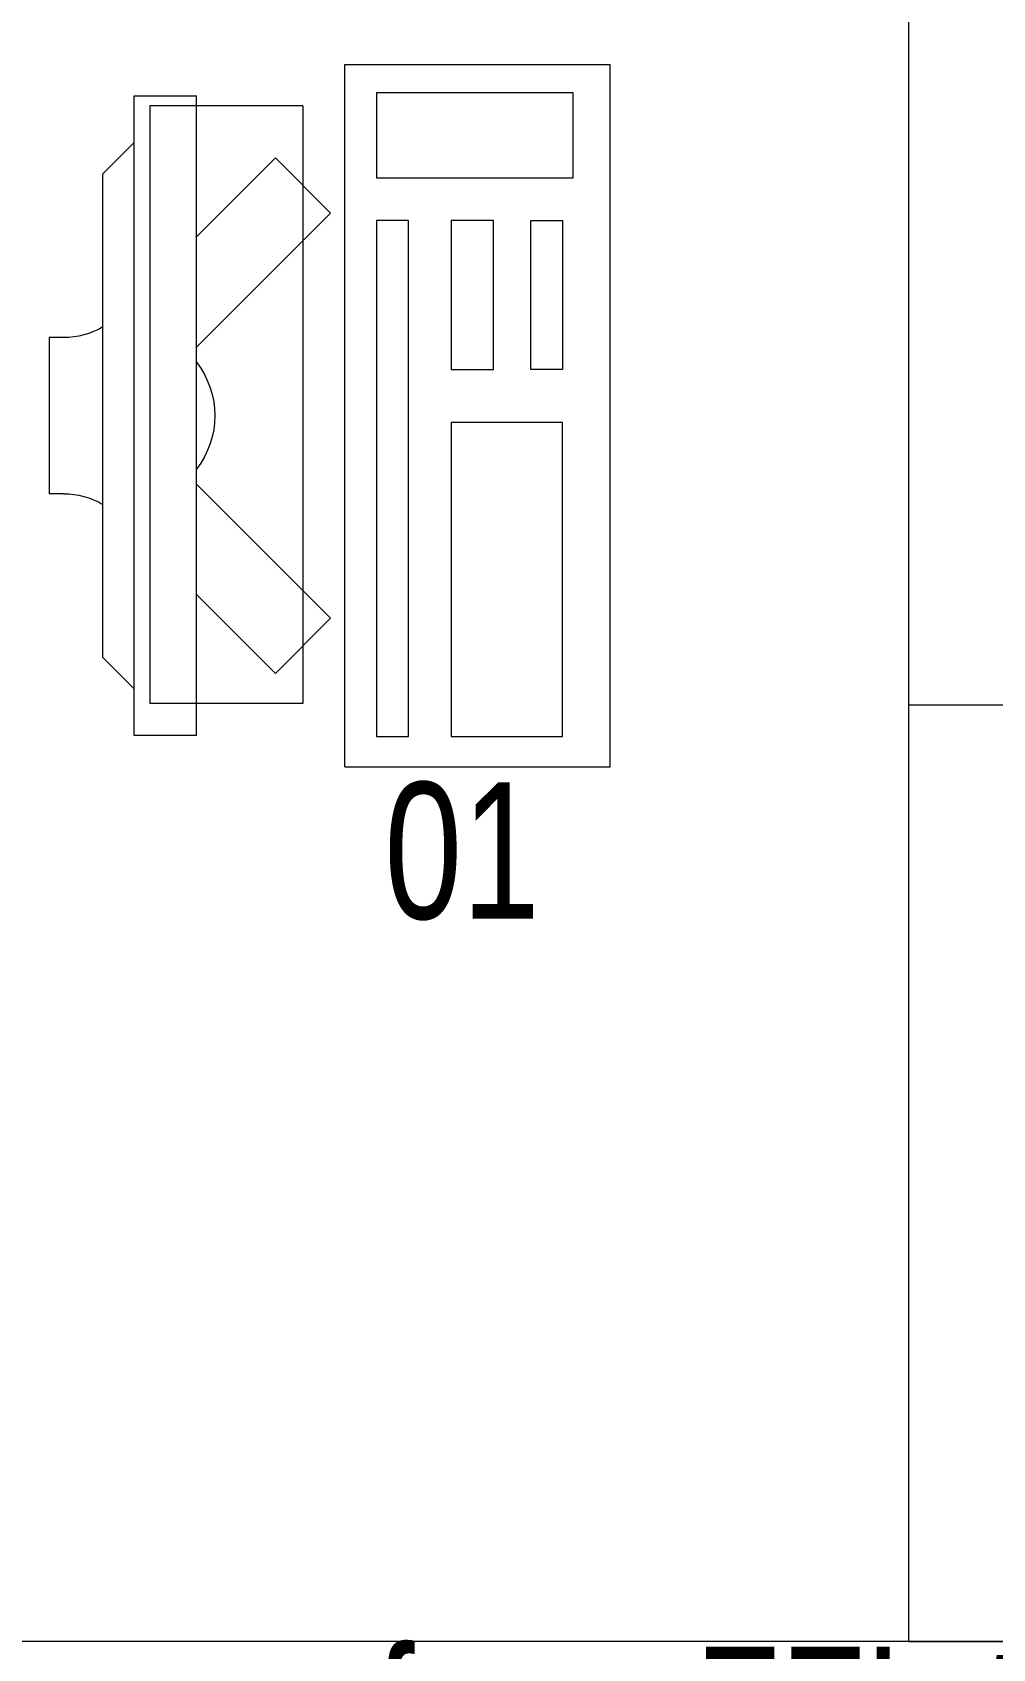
# Model space of a CAD drawing. Header units: metres. Extents: x 75097 to 220695, y -1557923 to -1361206.
# Drawn here: x 113339 to 113954, y -1444652 to -1443617 of the extents above; entities that cross this region are included whole.
import ezdxf
from ezdxf import colors
from ezdxf.entities.mleader import LeaderData, LeaderLine
from ezdxf.math import Vec2, Vec3

# ---------------------------------------------------------------- set-up
doc = ezdxf.new("R2010")
doc.units = ezdxf.units.M
doc.layers.get('0').update_dxf_attribs({"lineweight": 0})
doc.layers.add('A-100 - Copy$0$Medical Equipment and Furniture', color=8, linetype='Continuous', lineweight=0)
doc.layers.add('A-100 - Copy$0$Walls', color=8, linetype='Continuous', lineweight=0)
doc.layers.add('E-POWR', color=7, linetype='Continuous', lineweight=9, true_color=0x4e7e3e)
doc.styles.add('A-100 - Copy$0$X3G_ENTITY_257CFD', font='swisscl.ttf', dxfattribs={"height": 200})
doc.styles.get("Standard").update_dxf_attribs({"font": 'GOTHIC.TTF'})

# ---------------------------------------------------------------- blocks, each defined once
blk = doc.blocks.new('A-100 - Copy$0$ITCWLS1-P')
for p, q in [((-0.17, 0.45), (-0.17, 0)), ((-0.17, 0.45), (0, 0.45)), ((0, 0.45), (0, 0)), ((-0.2651, 0.43, 0), (-0.3051, 0.43, 0)), ((-0.3051, 0.43, 0), (-0.3051, 0.02, 0)), ((-0.2651, 0.43, 0), (-0.2651, 0.02, 0)), ((-0.1496, 0.4305), (-0.1291, 0.4305)), ((-0.1291, 0.4305), (-0.1291, 0.4089)), ((-0.197, 0.4094), (-0.295, 0.4094)), ((-0.295, 0.0264), (-0.295, 0.4094)), ((-0.197, 0.0264), (-0.197, 0.4094)), ((-0.3251, 0.38, 0), (-0.3051, 0.4, 0)), ((-0.3251, 0.38, 0), (-0.3251, 0.07, 0)), ((-0.3503, 0.275), (-0.3596, 0.275)), ((-0.3596, 0.175), (-0.3596, 0.275)), ((-0.3503, 0.175), (-0.3596, 0.175)), ((-0.3251, 0.07, 0), (-0.3051, 0.05, 0)), ((-0.197, 0.0264), (-0.295, 0.0264)), ((-0.3051, 0.02, 0), (-0.2651, 0.02, 0)), ((-0.17, 0), (0, 0))]:
    blk.add_line(p, q)
at = {"extrusion": (2.48281e-10, 3.18408e-10, -1)}
for p, q in [((-0.2651, 0.3395), (-0.2144, 0.3902)), ((-0.1791, 0.3548), (-0.2144, 0.3902)), ((-0.2651, 0.2688), (-0.1791, 0.3548))]:
    blk.add_line(p, q, dxfattribs=at)
at = {"extrusion": (2.48281e-10, -3.18408e-10, -1)}
for p, q in [((-0.2651, 0.1812), (-0.1791, 0.0952)), ((-0.2651, 0.1105), (-0.2144, 0.0598)), ((-0.1791, 0.0952), (-0.2144, 0.0598))]:
    blk.add_line(p, q, dxfattribs=at)
for points in [[(-0.1291, 0.4089), (-0.1291, 0.1), (-0.1496, 0.1), (-0.1496, 0.4305)], [(-0.1496, 0.1), (-0.1496, 0.1), (-0.1496, 0.1), (-0.1496, 0.1), (-0.1496, 0.1), (-0.1496, 0.1), (-0.1496, 0.1), (-0.1496, 0.1), (-0.1496, 0.1)], [(-0.1496, 0.1), (-0.1496, 0.1), (-0.1496, 0.1), (-0.1496, 0.1), (-0.1496, 0.1), (-0.1496, 0.1), (-0.1496, 0.1), (-0.1496, 0.1), (-0.1496, 0.1), (-0.1496, 0.1), (-0.1496, 0.1), (-0.1496, 0.1), (-0.1496, 0.1), (-0.1496, 0.1), (-0.1496, 0.1), (-0.1496, 0.1), (-0.1496, 0.1), (-0.1496, 0.1)], [(-0.1496, 0.1), (-0.1496, 0.1), (-0.1496, 0.1), (-0.1496, 0.1), (-0.1496, 0.1), (-0.1496, 0.1), (-0.1496, 0.1), (-0.1496, 0.1), (-0.1496, 0.1), (-0.1496, 0.1)], [(-0.1496, 0.1), (-0.1496, 0.1), (-0.1496, 0.1), (-0.1496, 0.1), (-0.1496, 0.1), (-0.1496, 0.1), (-0.1496, 0.1)], [(-0.1496, 0.1), (-0.1496, 0.1), (-0.1496, 0.1), (-0.1496, 0.1), (-0.1496, 0.1), (-0.1496, 0.1), (-0.1496, 0.1), (-0.1496, 0.1), (-0.1496, 0.1), (-0.1496, 0.1)], [(-0.1496, 0.1), (-0.1496, 0.1), (-0.1496, 0.1), (-0.1496, 0.1), (-0.1496, 0.1), (-0.1496, 0.1), (-0.1496, 0.1), (-0.1496, 0.1), (-0.1496, 0.1), (-0.1496, 0.1), (-0.1496, 0.1), (-0.1496, 0.1), (-0.1496, 0.1), (-0.1496, 0.1), (-0.1496, 0.1)], [(-0.1496, 0.1), (-0.1496, 0.1), (-0.1496, 0.1), (-0.1496, 0.1), (-0.1496, 0.1), (-0.1496, 0.1), (-0.1496, 0.1), (-0.1496, 0.1), (-0.1496, 0.1), (-0.1496, 0.1)], [(-0.1496, 0.1), (-0.1496, 0.1), (-0.1496, 0.1), (-0.1496, 0.1), (-0.1496, 0.1), (-0.1496, 0.1), (-0.1496, 0.1), (-0.1496, 0.1), (-0.1496, 0.1), (-0.1496, 0.1)], [(-0.1496, 0.1), (-0.1496, 0.1), (-0.1496, 0.1), (-0.1496, 0.1), (-0.1496, 0.1), (-0.1496, 0.1), (-0.1496, 0.1), (-0.1496, 0.1), (-0.1496, 0.1), (-0.1496, 0.1), (-0.1496, 0.1), (-0.1496, 0.1), (-0.1496, 0.1), (-0.1496, 0.1), (-0.1496, 0.1), (-0.1496, 0.1), (-0.1496, 0.1), (-0.1496, 0.1), (-0.1496, 0.1), (-0.1496, 0.1), (-0.1496, 0.1), (-0.1496, 0.1), (-0.1496, 0.1), (-0.1496, 0.1), (-0.1496, 0.1), (-0.1496, 0.1), (-0.1496, 0.1), (-0.1496, 0.1), (-0.1496, 0.1), (-0.1496, 0.1), (-0.1496, 0.1), (-0.1496, 0.1), (-0.1496, 0.1), (-0.1496, 0.1), (-0.1496, 0.1), (-0.1496, 0.1), (-0.1496, 0.1), (-0.1496, 0.1), (-0.1496, 0.1), (-0.1496, 0.1), (-0.1496, 0.1), (-0.1496, 0.1), (-0.1496, 0.1), (-0.1496, 0.1), (-0.1496, 0.1), (-0.1496, 0.1), (-0.1496, 0.1), (-0.1496, 0.1), (-0.1496, 0.1), (-0.1496, 0.1), (-0.1496, 0.1), (-0.1496, 0.1), (-0.1496, 0.1), (-0.1496, 0.1)], [(-0.1496, 0.1), (-0.1496, 0.1), (-0.1496, 0.1), (-0.1496, 0.1), (-0.1496, 0.1), (-0.1496, 0.1), (-0.1496, 0.1), (-0.1496, 0.1), (-0.1496, 0.1), (-0.1496, 0.1), (-0.1496, 0.1), (-0.1496, 0.1), (-0.1496, 0.1), (-0.1496, 0.1), (-0.1496, 0.1), (-0.1496, 0.1), (-0.1496, 0.1), (-0.1496, 0.1), (-0.1496, 0.1), (-0.1496, 0.1), (-0.1496, 0.1), (-0.1496, 0.1), (-0.1496, 0.1), (-0.1496, 0.1), (-0.1496, 0.1), (-0.1496, 0.1), (-0.1496, 0.1), (-0.1496, 0.1), (-0.1496, 0.1), (-0.1496, 0.1), (-0.1496, 0.1), (-0.1496, 0.1), (-0.1496, 0.1), (-0.1496, 0.1), (-0.1496, 0.1), (-0.1496, 0.1), (-0.1496, 0.1), (-0.1496, 0.1), (-0.1496, 0.1), (-0.1496, 0.1), (-0.1496, 0.1), (-0.1496, 0.1), (-0.1496, 0.1), (-0.1496, 0.1), (-0.1496, 0.1), (-0.1496, 0.1), (-0.1496, 0.1), (-0.1496, 0.1), (-0.1496, 0.1), (-0.1496, 0.1), (-0.1496, 0.1), (-0.1496, 0.1), (-0.1496, 0.1), (-0.1496, 0.1), (-0.1496, 0.1), (-0.1496, 0.1), (-0.1496, 0.1), (-0.1496, 0.1), (-0.1496, 0.1), (-0.1496, 0.1), (-0.1496, 0.1), (-0.1496, 0.1), (-0.1496, 0.1), (-0.1496, 0.1), (-0.1496, 0.1), (-0.1496, 0.1), (-0.1496, 0.1), (-0.1496, 0.1), (-0.1496, 0.1), (-0.1496, 0.1), (-0.1496, 0.1), (-0.1496, 0.1), (-0.1496, 0.1), (-0.1496, 0.1), (-0.1496, 0.1), (-0.1496, 0.1), (-0.1496, 0.1), (-0.1496, 0.1), (-0.1496, 0.1), (-0.1496, 0.1), (-0.1496, 0.1), (-0.1496, 0.1), (-0.1496, 0.1), (-0.1496, 0.1), (-0.1496, 0.1), (-0.1496, 0.1), (-0.1496, 0.1), (-0.1496, 0.1), (-0.1496, 0.1)], [(-0.1496, 0.1), (-0.1496, 0.1), (-0.1496, 0.1), (-0.1496, 0.1), (-0.1496, 0.1), (-0.1496, 0.1), (-0.1496, 0.1), (-0.1496, 0.1), (-0.1496, 0.1), (-0.1496, 0.1), (-0.1496, 0.1), (-0.1496, 0.1)], [(-0.1496, 0.1), (-0.1496, 0.1), (-0.1496, 0.1), (-0.1496, 0.1), (-0.1496, 0.1), (-0.1496, 0.1), (-0.1496, 0.1)], [(-0.1496, 0.1), (-0.1496, 0.1), (-0.1496, 0.1), (-0.1496, 0.1), (-0.1496, 0.1), (-0.1496, 0.1), (-0.1496, 0.1), (-0.1496, 0.1), (-0.1496, 0.1), (-0.1496, 0.1), (-0.1496, 0.1), (-0.1496, 0.1), (-0.1496, 0.1), (-0.1496, 0.1), (-0.1496, 0.1), (-0.1496, 0.1), (-0.1496, 0.1)], [(-0.1496, 0.1), (-0.1496, 0.1), (-0.1496, 0.1), (-0.1496, 0.1), (-0.1496, 0.1), (-0.1496, 0.1), (-0.1496, 0.1), (-0.1496, 0.1), (-0.1496, 0.1), (-0.1496, 0.1), (-0.1496, 0.1), (-0.1496, 0.1), (-0.1496, 0.1), (-0.1496, 0.1), (-0.1496, 0.1), (-0.1496, 0.1), (-0.1496, 0.1), (-0.1496, 0.1), (-0.1496, 0.1), (-0.1496, 0.1), (-0.1496, 0.1), (-0.1496, 0.1), (-0.1496, 0.1), (-0.1496, 0.1), (-0.1496, 0.1), (-0.1496, 0.1), (-0.1496, 0.1), (-0.1496, 0.1), (-0.1496, 0.1), (-0.1496, 0.1), (-0.1496, 0.1), (-0.1496, 0.1), (-0.1496, 0.1), (-0.1496, 0.1), (-0.1496, 0.1), (-0.1496, 0.1), (-0.1496, 0.1), (-0.1496, 0.1), (-0.1496, 0.1), (-0.1496, 0.1), (-0.1496, 0.1), (-0.1496, 0.1), (-0.1496, 0.1), (-0.1496, 0.1), (-0.1496, 0.1), (-0.1496, 0.1), (-0.1496, 0.1), (-0.1496, 0.1), (-0.1496, 0.1), (-0.1496, 0.1), (-0.1496, 0.1), (-0.1496, 0.1), (-0.1496, 0.1), (-0.1496, 0.1), (-0.1496, 0.1), (-0.1496, 0.1), (-0.1496, 0.1), (-0.1496, 0.1), (-0.1496, 0.1), (-0.1496, 0.1), (-0.1496, 0.1), (-0.1496, 0.1), (-0.1496, 0.1), (-0.1496, 0.1), (-0.1496, 0.1), (-0.1496, 0.1), (-0.1496, 0.1), (-0.1496, 0.1), (-0.1496, 0.1), (-0.1496, 0.1), (-0.1496, 0.1), (-0.1496, 0.1), (-0.1496, 0.1), (-0.1496, 0.1), (-0.1496, 0.1), (-0.1496, 0.1), (-0.1496, 0.1), (-0.1496, 0.1), (-0.1496, 0.1), (-0.1496, 0.1), (-0.1496, 0.1), (-0.1496, 0.1), (-0.1496, 0.1), (-0.1496, 0.1), (-0.1496, 0.1), (-0.1496, 0.1), (-0.1496, 0.1), (-0.1496, 0.1), (-0.1496, 0.1), (-0.1496, 0.1), (-0.1496, 0.1), (-0.1496, 0.1), (-0.1496, 0.1), (-0.1496, 0.1), (-0.1496, 0.1), (-0.1496, 0.1), (-0.1496, 0.1), (-0.1496, 0.1), (-0.1496, 0.1), (-0.1496, 0.1), (-0.1496, 0.1), (-0.1496, 0.1), (-0.1496, 0.1), (-0.1496, 0.1), (-0.1496, 0.1), (-0.1496, 0.1), (-0.1496, 0.1), (-0.1496, 0.1), (-0.1496, 0.1), (-0.1496, 0.1), (-0.1496, 0.1)], [(-0.1496, 0.1), (-0.1496, 0.1), (-0.1496, 0.1), (-0.1496, 0.1), (-0.1496, 0.1), (-0.1496, 0.1), (-0.1496, 0.1), (-0.1496, 0.1)]]:
    blk.add_lwpolyline(points)
for points in [[(-0.1019, 0.4305), (-0.0304, 0.4305), (-0.0304, 0.2294), (-0.1019, 0.2294)], [(-0.1019, 0.1954), (-0.0747, 0.1954), (-0.0747, 0.1), (-0.1019, 0.1)], [(-0.0304, 0.1954), (-0.0508, 0.1954), (-0.0508, 0.1), (-0.0304, 0.1)], [(-0.1496, 0.1), (-0.1496, 0.1), (-0.1496, 0.1), (-0.1496, 0.1), (-0.1496, 0.1), (-0.1496, 0.1), (-0.1496, 0.1), (-0.1496, 0.1), (-0.1496, 0.1), (-0.1496, 0.1), (-0.1496, 0.1), (-0.1496, 0.1), (-0.1496, 0.1), (-0.1496, 0.1), (-0.1496, 0.1), (-0.1496, 0.1), (-0.1496, 0.1), (-0.1496, 0.1), (-0.1496, 0.1), (-0.1496, 0.1), (-0.1496, 0.1), (-0.1496, 0.1), (-0.1496, 0.1), (-0.1496, 0.1), (-0.1496, 0.1), (-0.1496, 0.1), (-0.1496, 0.1), (-0.1496, 0.1), (-0.1496, 0.1), (-0.1496, 0.1), (-0.1496, 0.1), (-0.1496, 0.1), (-0.1496, 0.1), (-0.1496, 0.1), (-0.1496, 0.1), (-0.1496, 0.1), (-0.1496, 0.1), (-0.1496, 0.1), (-0.1496, 0.1), (-0.1496, 0.1), (-0.1496, 0.1), (-0.1496, 0.1), (-0.1496, 0.1), (-0.1496, 0.1), (-0.1496, 0.1), (-0.1496, 0.1), (-0.1496, 0.1), (-0.1496, 0.1), (-0.1496, 0.1), (-0.1496, 0.1), (-0.1496, 0.1), (-0.1496, 0.1), (-0.1496, 0.1), (-0.1496, 0.1), (-0.1496, 0.1), (-0.1496, 0.1), (-0.1496, 0.1), (-0.1496, 0.1), (-0.1496, 0.1), (-0.1496, 0.1), (-0.1496, 0.1), (-0.1496, 0.1), (-0.1496, 0.1), (-0.1496, 0.1), (-0.1496, 0.1), (-0.1496, 0.1), (-0.1496, 0.1), (-0.1496, 0.1), (-0.1496, 0.1), (-0.1496, 0.1), (-0.1496, 0.1), (-0.1496, 0.1), (-0.1496, 0.1), (-0.1496, 0.1), (-0.1496, 0.1), (-0.1496, 0.1), (-0.1496, 0.1), (-0.1496, 0.1), (-0.1496, 0.1), (-0.1496, 0.1), (-0.1496, 0.1), (-0.1496, 0.1), (-0.1496, 0.1), (-0.1496, 0.1), (-0.1496, 0.1), (-0.1496, 0.1), (-0.1496, 0.1), (-0.1496, 0.1), (-0.1496, 0.1), (-0.1496, 0.1), (-0.1496, 0.1), (-0.1496, 0.1), (-0.1496, 0.1), (-0.1496, 0.1), (-0.1496, 0.1), (-0.1496, 0.1), (-0.1496, 0.1), (-0.1496, 0.1), (-0.1496, 0.1), (-0.1496, 0.1), (-0.1496, 0.1), (-0.1496, 0.1), (-0.1496, 0.1), (-0.1496, 0.1), (-0.1496, 0.1), (-0.1496, 0.1), (-0.1496, 0.1), (-0.1496, 0.1), (-0.1496, 0.1), (-0.1496, 0.1), (-0.1496, 0.1), (-0.1496, 0.1), (-0.1496, 0.1), (-0.1496, 0.1), (-0.1496, 0.1), (-0.1496, 0.1), (-0.1496, 0.1), (-0.1496, 0.1), (-0.1496, 0.1), (-0.1496, 0.1), (-0.1496, 0.1), (-0.1496, 0.1), (-0.1496, 0.1), (-0.1496, 0.1), (-0.1496, 0.1), (-0.1496, 0.1), (-0.1496, 0.1), (-0.1496, 0.1), (-0.1496, 0.1), (-0.1496, 0.1), (-0.1496, 0.1), (-0.1496, 0.1), (-0.1496, 0.1), (-0.1496, 0.1), (-0.1496, 0.1), (-0.1496, 0.1), (-0.1496, 0.1), (-0.1496, 0.1), (-0.1496, 0.1), (-0.1496, 0.1), (-0.1496, 0.1), (-0.1496, 0.1), (-0.1496, 0.1), (-0.1496, 0.1), (-0.1496, 0.1), (-0.1496, 0.1), (-0.1496, 0.1), (-0.1496, 0.1), (-0.1496, 0.1), (-0.1496, 0.1), (-0.1496, 0.1), (-0.1496, 0.1), (-0.1496, 0.1), (-0.1496, 0.1), (-0.1496, 0.1), (-0.1496, 0.1), (-0.1496, 0.1), (-0.1496, 0.1), (-0.1496, 0.1), (-0.1496, 0.1), (-0.1496, 0.1), (-0.1496, 0.1), (-0.1496, 0.1), (-0.1496, 0.1), (-0.1496, 0.1), (-0.1496, 0.1), (-0.1496, 0.1), (-0.1496, 0.1), (-0.1496, 0.1), (-0.1496, 0.1), (-0.1496, 0.1), (-0.1496, 0.1), (-0.1496, 0.1), (-0.1496, 0.1), (-0.1496, 0.1), (-0.1496, 0.1), (-0.1496, 0.1), (-0.1496, 0.1), (-0.1496, 0.1), (-0.1496, 0.1), (-0.1496, 0.1), (-0.1496, 0.1), (-0.1496, 0.1), (-0.1496, 0.1), (-0.1496, 0.1), (-0.1496, 0.1), (-0.1496, 0.1), (-0.1496, 0.1), (-0.1496, 0.1), (-0.1496, 0.1), (-0.1496, 0.1), (-0.1496, 0.1), (-0.1496, 0.1), (-0.1496, 0.1), (-0.1496, 0.1), (-0.1496, 0.1), (-0.1496, 0.1), (-0.1496, 0.1), (-0.1496, 0.1), (-0.1496, 0.1), (-0.1496, 0.1), (-0.1496, 0.1), (-0.1496, 0.1), (-0.1496, 0.1), (-0.1496, 0.1), (-0.1496, 0.1), (-0.1496, 0.1), (-0.1496, 0.1), (-0.1496, 0.1), (-0.1496, 0.1), (-0.1496, 0.1), (-0.1496, 0.1), (-0.1496, 0.1), (-0.1496, 0.1), (-0.1496, 0.1), (-0.1496, 0.1), (-0.1496, 0.1), (-0.1496, 0.1), (-0.1496, 0.1), (-0.1496, 0.1), (-0.1496, 0.1), (-0.1496, 0.1), (-0.1496, 0.1), (-0.1496, 0.1), (-0.1496, 0.1), (-0.1496, 0.1), (-0.1496, 0.1), (-0.1496, 0.1), (-0.1496, 0.1), (-0.1496, 0.1), (-0.1496, 0.1), (-0.1496, 0.1), (-0.1496, 0.1), (-0.1496, 0.1), (-0.1496, 0.1), (-0.1496, 0.1), (-0.1496, 0.1), (-0.1496, 0.1), (-0.1496, 0.1), (-0.1496, 0.1), (-0.1496, 0.1), (-0.1496, 0.1), (-0.1496, 0.1), (-0.1496, 0.1), (-0.1496, 0.1), (-0.1496, 0.1), (-0.1496, 0.1), (-0.1496, 0.1), (-0.1496, 0.1), (-0.1496, 0.1), (-0.1496, 0.1), (-0.1496, 0.1), (-0.1496, 0.1), (-0.1496, 0.1), (-0.1496, 0.1), (-0.1496, 0.1), (-0.1496, 0.1), (-0.1496, 0.1), (-0.1496, 0.1), (-0.1496, 0.1), (-0.1496, 0.1), (-0.1496, 0.1), (-0.1496, 0.1), (-0.1496, 0.1), (-0.1496, 0.1), (-0.1496, 0.1), (-0.1496, 0.1), (-0.1496, 0.1), (-0.1496, 0.1), (-0.1496, 0.1), (-0.1496, 0.1), (-0.1496, 0.1), (-0.1496, 0.1), (-0.1496, 0.1), (-0.1496, 0.1), (-0.1496, 0.1), (-0.1496, 0.1)], [(-0.1496, 0.1), (-0.1496, 0.1), (-0.1496, 0.1), (-0.1496, 0.1), (-0.1496, 0.1), (-0.1496, 0.1), (-0.1496, 0.1), (-0.1496, 0.1), (-0.1496, 0.1), (-0.1496, 0.1), (-0.1496, 0.1), (-0.1496, 0.1), (-0.1496, 0.1), (-0.1496, 0.1), (-0.1496, 0.1), (-0.1496, 0.1), (-0.1496, 0.1), (-0.1496, 0.1), (-0.1496, 0.1), (-0.1496, 0.1), (-0.1496, 0.1), (-0.1496, 0.1), (-0.1496, 0.1), (-0.1496, 0.1), (-0.1496, 0.1), (-0.1496, 0.1), (-0.1496, 0.1), (-0.1496, 0.1), (-0.1496, 0.1), (-0.1496, 0.1), (-0.1496, 0.1), (-0.1496, 0.1), (-0.1496, 0.1), (-0.1496, 0.1), (-0.1496, 0.1), (-0.1496, 0.1), (-0.1496, 0.1), (-0.1496, 0.1), (-0.1496, 0.1), (-0.1496, 0.1), (-0.1496, 0.1), (-0.1496, 0.1), (-0.1496, 0.1), (-0.1496, 0.1), (-0.1496, 0.1), (-0.1496, 0.1), (-0.1496, 0.1), (-0.1496, 0.1), (-0.1496, 0.1), (-0.1496, 0.1), (-0.1496, 0.1), (-0.1496, 0.1), (-0.1496, 0.1), (-0.1496, 0.1), (-0.1496, 0.1), (-0.1496, 0.1), (-0.1496, 0.1), (-0.1496, 0.1), (-0.1496, 0.1), (-0.1496, 0.1), (-0.1496, 0.1), (-0.1496, 0.1), (-0.1496, 0.1), (-0.1496, 0.1), (-0.1496, 0.1), (-0.1496, 0.1), (-0.1496, 0.1), (-0.1496, 0.1), (-0.1496, 0.1), (-0.1496, 0.1), (-0.1496, 0.1), (-0.1496, 0.1), (-0.1496, 0.1), (-0.1496, 0.1), (-0.1496, 0.1), (-0.1496, 0.1), (-0.1496, 0.1), (-0.1496, 0.1), (-0.1496, 0.1), (-0.1496, 0.1), (-0.1496, 0.1), (-0.1496, 0.1), (-0.1496, 0.1), (-0.1496, 0.1), (-0.1496, 0.1), (-0.1496, 0.1), (-0.1496, 0.1), (-0.1496, 0.1), (-0.1496, 0.1), (-0.1496, 0.1), (-0.1496, 0.1), (-0.1496, 0.1), (-0.1496, 0.1), (-0.1496, 0.1), (-0.1496, 0.1), (-0.1496, 0.1), (-0.1496, 0.1), (-0.1496, 0.1), (-0.1496, 0.1), (-0.1496, 0.1), (-0.1496, 0.1), (-0.1496, 0.1), (-0.1496, 0.1), (-0.1496, 0.1), (-0.1496, 0.1), (-0.1496, 0.1), (-0.1496, 0.1), (-0.1496, 0.1), (-0.1496, 0.1), (-0.1496, 0.1), (-0.1496, 0.1), (-0.1496, 0.1), (-0.1496, 0.1), (-0.1496, 0.1), (-0.1496, 0.1), (-0.1496, 0.1), (-0.1496, 0.1), (-0.1496, 0.1), (-0.1496, 0.1), (-0.1496, 0.1), (-0.1496, 0.1), (-0.1496, 0.1), (-0.1496, 0.1), (-0.1496, 0.1), (-0.1496, 0.1), (-0.1496, 0.1), (-0.1496, 0.1), (-0.1496, 0.1), (-0.1496, 0.1), (-0.1496, 0.1), (-0.1496, 0.1), (-0.1496, 0.1), (-0.1496, 0.1), (-0.1496, 0.1), (-0.1496, 0.1), (-0.1496, 0.1), (-0.1496, 0.1), (-0.1496, 0.1), (-0.1496, 0.1), (-0.1496, 0.1), (-0.1496, 0.1), (-0.1496, 0.1), (-0.1496, 0.1), (-0.1496, 0.1), (-0.1496, 0.1), (-0.1496, 0.1), (-0.1496, 0.1), (-0.1496, 0.1), (-0.1496, 0.1), (-0.1496, 0.1), (-0.1496, 0.1), (-0.1496, 0.1), (-0.1496, 0.1), (-0.1496, 0.1), (-0.1496, 0.1), (-0.1496, 0.1), (-0.1496, 0.1), (-0.1496, 0.1), (-0.1496, 0.1), (-0.1496, 0.1), (-0.1496, 0.1), (-0.1496, 0.1), (-0.1496, 0.1), (-0.1496, 0.1), (-0.1496, 0.1), (-0.1496, 0.1), (-0.1496, 0.1), (-0.1496, 0.1), (-0.1496, 0.1), (-0.1496, 0.1), (-0.1496, 0.1), (-0.1496, 0.1), (-0.1496, 0.1), (-0.1496, 0.1), (-0.1496, 0.1), (-0.1496, 0.1), (-0.1496, 0.1), (-0.1496, 0.1), (-0.1496, 0.1), (-0.1496, 0.1), (-0.1496, 0.1), (-0.1496, 0.1), (-0.1496, 0.1), (-0.1496, 0.1), (-0.1496, 0.1), (-0.1496, 0.1), (-0.1496, 0.1), (-0.1496, 0.1), (-0.1496, 0.1), (-0.1496, 0.1), (-0.1496, 0.1), (-0.1496, 0.1), (-0.1496, 0.1), (-0.1496, 0.1), (-0.1496, 0.1), (-0.1496, 0.1), (-0.1496, 0.1), (-0.1496, 0.1), (-0.1496, 0.1), (-0.1496, 0.1), (-0.1496, 0.1), (-0.1496, 0.1), (-0.1496, 0.1), (-0.1496, 0.1), (-0.1496, 0.1), (-0.1496, 0.1), (-0.1496, 0.1), (-0.1496, 0.1), (-0.1496, 0.1), (-0.1496, 0.1), (-0.1496, 0.1), (-0.1496, 0.1), (-0.1496, 0.1), (-0.1496, 0.1)], [(-0.1496, 0.1), (-0.1496, 0.1), (-0.1496, 0.1), (-0.1496, 0.1), (-0.1496, 0.1), (-0.1496, 0.1), (-0.1496, 0.1), (-0.1496, 0.1), (-0.1496, 0.1), (-0.1496, 0.1), (-0.1496, 0.1), (-0.1496, 0.1), (-0.1496, 0.1), (-0.1496, 0.1), (-0.1496, 0.1), (-0.1496, 0.1), (-0.1496, 0.1), (-0.1496, 0.1), (-0.1496, 0.1), (-0.1496, 0.1), (-0.1496, 0.1), (-0.1496, 0.1), (-0.1496, 0.1), (-0.1496, 0.1), (-0.1496, 0.1), (-0.1496, 0.1), (-0.1496, 0.1), (-0.1496, 0.1), (-0.1496, 0.1), (-0.1496, 0.1), (-0.1496, 0.1), (-0.1496, 0.1), (-0.1496, 0.1), (-0.1496, 0.1), (-0.1496, 0.1), (-0.1496, 0.1), (-0.1496, 0.1), (-0.1496, 0.1), (-0.1496, 0.1), (-0.1496, 0.1), (-0.1496, 0.1), (-0.1496, 0.1), (-0.1496, 0.1), (-0.1496, 0.1), (-0.1496, 0.1), (-0.1496, 0.1), (-0.1496, 0.1), (-0.1496, 0.1), (-0.1496, 0.1), (-0.1496, 0.1), (-0.1496, 0.1), (-0.1496, 0.1), (-0.1496, 0.1), (-0.1496, 0.1), (-0.1496, 0.1), (-0.1496, 0.1), (-0.1496, 0.1), (-0.1496, 0.1), (-0.1496, 0.1), (-0.1496, 0.1), (-0.1496, 0.1), (-0.1496, 0.1), (-0.1496, 0.1), (-0.1496, 0.1), (-0.1496, 0.1), (-0.1496, 0.1), (-0.1496, 0.1), (-0.1496, 0.1), (-0.1496, 0.1), (-0.1496, 0.1), (-0.1496, 0.1), (-0.1496, 0.1), (-0.1496, 0.1), (-0.1496, 0.1), (-0.1496, 0.1), (-0.1496, 0.1), (-0.1496, 0.1), (-0.1496, 0.1), (-0.1496, 0.1), (-0.1496, 0.1), (-0.1496, 0.1), (-0.1496, 0.1), (-0.1496, 0.1), (-0.1496, 0.1), (-0.1496, 0.1), (-0.1496, 0.1), (-0.1496, 0.1), (-0.1496, 0.1), (-0.1496, 0.1), (-0.1496, 0.1), (-0.1496, 0.1), (-0.1496, 0.1), (-0.1496, 0.1), (-0.1496, 0.1), (-0.1496, 0.1), (-0.1496, 0.1), (-0.1496, 0.1), (-0.1496, 0.1), (-0.1496, 0.1), (-0.1496, 0.1), (-0.1496, 0.1), (-0.1496, 0.1), (-0.1496, 0.1), (-0.1496, 0.1), (-0.1496, 0.1), (-0.1496, 0.1), (-0.1496, 0.1), (-0.1496, 0.1), (-0.1496, 0.1), (-0.1496, 0.1), (-0.1496, 0.1), (-0.1496, 0.1), (-0.1496, 0.1), (-0.1496, 0.1), (-0.1496, 0.1), (-0.1496, 0.1), (-0.1496, 0.1), (-0.1496, 0.1), (-0.1496, 0.1), (-0.1496, 0.1), (-0.1496, 0.1), (-0.1496, 0.1), (-0.1496, 0.1), (-0.1496, 0.1), (-0.1496, 0.1), (-0.1496, 0.1), (-0.1496, 0.1), (-0.1496, 0.1), (-0.1496, 0.1), (-0.1496, 0.1), (-0.1496, 0.1), (-0.1496, 0.1), (-0.1496, 0.1), (-0.1496, 0.1), (-0.1496, 0.1), (-0.1496, 0.1), (-0.1496, 0.1), (-0.1496, 0.1), (-0.1496, 0.1), (-0.1496, 0.1), (-0.1496, 0.1), (-0.1496, 0.1), (-0.1496, 0.1), (-0.1496, 0.1), (-0.1496, 0.1), (-0.1496, 0.1), (-0.1496, 0.1), (-0.1496, 0.1), (-0.1496, 0.1), (-0.1496, 0.1), (-0.1496, 0.1), (-0.1496, 0.1), (-0.1496, 0.1), (-0.1496, 0.1), (-0.1496, 0.1), (-0.1496, 0.1), (-0.1496, 0.1), (-0.1496, 0.1), (-0.1496, 0.1), (-0.1496, 0.1), (-0.1496, 0.1), (-0.1496, 0.1), (-0.1496, 0.1), (-0.1496, 0.1), (-0.1496, 0.1), (-0.1496, 0.1), (-0.1496, 0.1), (-0.1496, 0.1), (-0.1496, 0.1), (-0.1496, 0.1), (-0.1496, 0.1), (-0.1496, 0.1), (-0.1496, 0.1), (-0.1496, 0.1), (-0.1496, 0.1), (-0.1496, 0.1), (-0.1496, 0.1), (-0.1496, 0.1), (-0.1496, 0.1), (-0.1496, 0.1), (-0.1496, 0.1), (-0.1496, 0.1), (-0.1496, 0.1), (-0.1496, 0.1), (-0.1496, 0.1), (-0.1496, 0.1), (-0.1496, 0.1), (-0.1496, 0.1), (-0.1496, 0.1), (-0.1496, 0.1), (-0.1496, 0.1), (-0.1496, 0.1), (-0.1496, 0.1), (-0.1496, 0.1), (-0.1496, 0.1), (-0.1496, 0.1), (-0.1496, 0.1), (-0.1496, 0.1), (-0.1496, 0.1), (-0.1496, 0.1), (-0.1496, 0.1), (-0.1496, 0.1), (-0.1496, 0.1), (-0.1496, 0.1), (-0.1496, 0.1), (-0.1496, 0.1), (-0.1496, 0.1), (-0.1496, 0.1), (-0.1496, 0.1), (-0.1496, 0.1), (-0.1496, 0.1), (-0.1496, 0.1), (-0.1496, 0.1), (-0.1496, 0.1), (-0.1496, 0.1), (-0.1496, 0.1), (-0.1496, 0.1), (-0.1496, 0.1), (-0.1496, 0.1)], [(-0.1496, 0.0727), (-0.0236, 0.0727), (-0.0236, 0.0182), (-0.1496, 0.0182)]]:
    blk.add_lwpolyline(points, close=True)
for centre, radius, start, end in [((-0.3503, 0.325), 0.05, 270, 300.3093), ((-0.3089, 0.225), 0.0556, 321.9431, 38.0569), ((-0.3503, 0.125), 0.05, 59.6907, 90)]:
    blk.add_arc(centre, radius, start, end)
blk = doc.blocks.new('A-100 - Copy$0$GF21043-P')
for p, q in [((0.8, 0), (0.8, 0.75)), ((-0.8, 0), (0.8, 0))]:
    blk.add_line(p, q)
blk = doc.blocks.new('A-100 - Copy')
at = {"layer": 'A-100 - Copy$0$Medical Equipment and Furniture', "elevation": 2.4}
blk.add_lwpolyline([(113900.3, -1444647.7), (114930.3, -1444647.7), (114930.3, -1444047.7), (113900.3, -1444047.7)], close=True, dxfattribs=at)
at = {"layer": 'A-100 - Copy$0$Walls'}
blk.add_line((114930.3, -1444647.7, 2.4), (109430.3, -1444647.7, 2.4), dxfattribs=at)
at = {"layer": 'A-100 - Copy$0$Medical Equipment and Furniture', "extrusion": (-1.19859e-18, -8.17187e-07, 1), "xscale": -1000.000000000005, "yscale": 1000.000000000005, "zscale": 1000.000000000002, "rotation": 90}
blk.add_blockref('A-100 - Copy$0$GF21043-P', (113900.3, -1443847.7, 3.5), dxfattribs=at)
at = {"layer": 'A-100 - Copy$0$Medical Equipment and Furniture', "extrusion": (-2.20203e-06, -2.34751e-05, 1), "xscale": -1000.000000000004, "yscale": 1000.000000000001, "zscale": 1000, "rotation": 180.0014107636921}
blk.add_blockref('A-100 - Copy$0$ITCWLS1-P', (113708.9, -1443637.3, 36), dxfattribs=at)
at = {"layer": 'A-100 - Copy$0$Medical Equipment and Furniture', "insert": (113614.1, -1444185.9, 2.4), "char_height": 87.47, "attachment_point": 8, "style": 'A-100 - Copy$0$X3G_ENTITY_257CFD'}
blk.add_mtext('01', dxfattribs=at)
at = {"layer": 'A-100 - Copy$0$Medical Equipment and Furniture', "insert": (113683.3, -1444651.1, 2.4), "char_height": 87.473, "width": 3260.537, "attachment_point": 2, "style": 'A-100 - Copy$0$X3G_ENTITY_257CFD'}
blk.add_mtext('06 is wall mounted. Distance from FFL to be provided by supplier', dxfattribs=at)

msp = doc.modelspace()

# ---------------------------------------------------------------- leaders
at = {"layer": 'E-POWR'}
ml = msp.add_multileader_mtext('Standard', dxfattribs=at)
ml.set_content('#R5\\PTO PP-05', color=256)
ml.set_leader_properties()
ml.build(insert=Vec2(0, 0))
ml.multileader.update_dxf_attribs({"text_right_attachment_type": 6, "dogleg_length": 200, "arrow_head_size": 200})
ctx = ml.context
ctx.base_point, ctx.char_height, ctx.arrow_head_size, ctx.landing_gap_size, ctx.plane_origin = Vec3(112939.2, -1442799.1, 2.4), 150, 200, 0.09, Vec3(113342, -1449101, 2.4)
ctx.right_attachment, ctx.text_align_type = 6, 2
notes = []
notes.append((ctx, [(1, (1, 1, 0), (114003.1, -1442902.2, 2.4), (-1, 0), 200, [(0, [(114746.8, -1443951.4, 2.4)], 0, [])])]))
ctx.mtext.insert, ctx.mtext.alignment, ctx.mtext.flow_direction = Vec3(113803, -1442722.2, 2.4), 3, 5
for ctx, leaders in notes:
    for number, flags, end, landing, length, lines in leaders:
        leader = LeaderData()
        leader.index, (leader.has_last_leader_line, leader.has_dogleg_vector, leader.attachment_direction) = number, flags
        leader.last_leader_point, leader.dogleg_vector, leader.dogleg_length = Vec3(end), Vec3(landing), length
        for number, points, colour, breaks in lines:
            line = LeaderLine()
            line.index, line.vertices, line.color, line.breaks = number, Vec3.list(points), colors.encode_raw_color(colour), breaks
            leader.lines.append(line)
        ctx.leaders.append(leader)

# ---------------------------------------------------------------- next in the draw order: block references
msp.add_blockref('A-100 - Copy', (0, 0))

doc.saveas('drawing.dxf')
